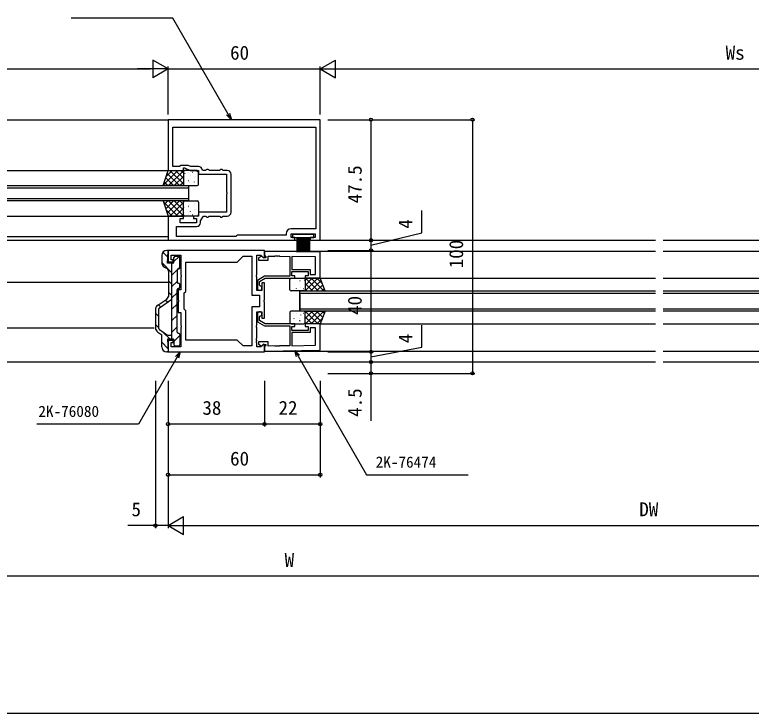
# Model space of a CAD drawing. Units: millimetres, scale not verified. Extents: x -437 to 438, y -681 to 679.
# Drawn here: x -119.7 to 170.8, y -681.2 to -405.9 of the extents above; entities that cross this region are included whole.
import ezdxf
from ezdxf.enums import TextEntityAlignment as Align

# ---------------------------------------------------------------- set-up
doc = ezdxf.new("R2010")
doc.units = ezdxf.units.MM
doc.header["$LTSCALE"] = 4
for name, color, linetype in [('0-2_YKK_11', 7, 'Continuous'), ('0-3_YKK_12', 2, 'Continuous'), ('0-4_YKK_13', 4, 'Continuous'), ('0-6_YKK_D', 6, 'Continuous'), ('0-7_YKK_ZWAK', 7, 'Continuous')]:
    doc.layers.add(name, color=color, linetype=linetype)
doc.styles.add('ＭＳ ゴシック', font='')
doc.styles.get('ＭＳ ゴシック').set_extended_font_data('MS Gothic')

msp = doc.modelspace()

# ---------------------------------------------------------------- linework, layer by layer
at = {"layer": '0-2_YKK_11'}
msp.add_line((-34.4, -483.724), (-34.4, -468.724), dxfattribs=at)
for points in [[(0.8, -447.224), (-59.2, -447.224), (-59.2, -467.224), (-53.2, -467.224), (-53.2, -466.224), (-52.7, -466.224), (-50.555, -467.224), (-47.2, -467.224), (-47.2, -468.724), (-36.2, -468.724), (-36.2, -475.766), (-36.08, -475.949), (-36.08, -476.499), (-36.2, -476.682), (-36.2, -483.724), (-47.2, -483.724), (-47.2, -485.224), (-49.2, -485.224), (-49.2, -486.224), (-48, -486.224), (-48, -487.824), (-54.4, -487.824), (-54.4, -486.224), (-53.2, -486.224), (-53.2, -485.224), (-59.2, -485.224), (-59.2, -494.724), (-9.2, -494.724), (-9.2, -493.724), (-10.7, -493.724), (-10.7, -492.224), (-1.2, -492.224), (-1.2, -493.724), (-3.2, -493.724), (-3.2, -494.724), (0.8, -494.724)], [(-31.93, -534.124), (-52.27, -534.124), (-52.27, -522.554), (-52.9, -521.924), (-52.9, -515.524), (-52.27, -514.894), (-52.27, -503.324), (-31.93, -503.324), (-29.63, -501.024), (-26.13, -501.024), (-26.13, -516.454), (-23.13, -516.454), (-23.13, -520.994), (-26.13, -520.994), (-26.13, -536.424), (-29.63, -536.424)], [(-1.13, -501.305), (-10.4, -501.143), (-10.4, -506.324), (-3.2, -506.324), (-3.2, -508.224), (-1.13, -508.224)], [(-10.4, -536.305), (-1.13, -536.144), (-1.13, -529.224), (-3.2, -529.224), (-3.2, -531.124), (-10.4, -531.124)]]:
    msp.add_lwpolyline(points, close=True, dxfattribs=at)
for points in [[(-57.4, -450.224), (-1, -450.224), (-1, -490.224), (-10.7, -490.224)], [(-47.2, -465.724), (-50.228, -465.724), (-51.3, -465.224), (-54.2, -465.224), (-54.7, -465.724), (-57.4, -465.724), (-57.4, -450.224)], [(-35.9, -467.224), (-37.5, -467.224), (-37.7, -467.024), (-37.9, -466.824), (-38.5, -466.824), (-38.7, -467.024), (-38.9, -467.224), (-43, -467.224), (-43.2, -467.024), (-43.4, -466.824), (-44, -466.824), (-44.2, -467.024), (-44.4, -467.224), (-45.425, -467.224), (-45.721, -466.974)], [(-46.5, -487.824), (-46.5, -487.081), (-45.2, -485.224), (-44.4, -485.224), (-44.2, -485.424), (-44, -485.624), (-43.4, -485.624), (-43.2, -485.424), (-43, -485.224), (-38.9, -485.224), (-38.7, -485.424), (-38.5, -485.624), (-37.9, -485.624), (-37.7, -485.424), (-37.5, -485.224), (-35.9, -485.224)], [(-12.7, -492.224), (-12.7, -492.724), (-31.9, -492.724), (-32.2, -493.024), (-32.4, -493.224), (-55.9, -493.224), (-55.9, -489.324), (-48, -489.324)], [(-21.2, -498.724), (-59.2, -498.724), (-59.2, -503.224), (-57.2, -503.224), (-57.2, -502.424), (-58, -502.424), (-58, -500.654), (-54.2, -500.654), (-54.2, -508.266), (-54.08, -508.449), (-54.08, -508.999), (-54.2, -509.182), (-54.2, -514.224), (-55.2, -514.224), (-55.2, -518.266), (-55.08, -518.449), (-55.08, -518.999), (-55.2, -519.182), (-55.2, -523.224), (-54.2, -523.224), (-54.2, -528.266), (-54.08, -528.449), (-54.08, -528.999), (-54.2, -529.182), (-54.2, -536.794), (-58, -536.794), (-58, -535.024), (-57.2, -535.024), (-57.2, -534.224), (-59.2, -534.224), (-59.2, -538.724), (-21.2, -538.724), (-21.2, -535.924), (-21.57, -535.77), (-22.594, -536.794), (-24.2, -536.794), (-24.2, -535.182), (-24.32, -534.999), (-24.32, -534.449), (-24.2, -534.266)], [(-24.2, -534.266), (-24.2, -534.182), (-24.32, -533.999), (-24.32, -533.449), (-24.2, -533.266), (-24.2, -529.182), (-24.32, -528.999), (-24.32, -528.449), (-24.2, -528.266), (-24.2, -522.924), (-22.2, -522.924), (-22.2, -525.424), (-21.2, -525.424), (-21.2, -519.182), (-21.32, -518.999), (-21.32, -518.449), (-21.2, -518.266), (-21.2, -511.524), (-22.2, -511.524), (-22.2, -514.524), (-24.2, -514.524), (-24.2, -509.182), (-24.32, -508.999), (-24.32, -508.449), (-24.2, -508.266), (-24.2, -500.654), (-22.594, -500.654), (-21.638, -501.611), (-21.2, -501.429), (-21.2, -498.724)], [(0.8, -499.408), (-21.2, -499.024), (-21.2, -500.654), (-20.9, -500.954), (-20.7, -501.154), (-20.7, -501.624), (-21.65, -501.624), (-22.15, -501.124), (-22.461, -501.124), (-23.5, -501.724), (-23.5, -502.624), (-19.7, -502.624), (-19.7, -500.981), (-17.158, -501.025), (-16.973, -500.908), (-16.423, -500.918), (-16.242, -501.041), (-16.158, -501.042), (-15.973, -500.926), (-15.423, -500.935), (-15.242, -501.058), (-11.2, -501.129), (-11.2, -508.924), (-21.163, -508.924), (-24, -510.562), (-24, -513.624)], [(-22.95, -512.737), (-23.2, -512.441), (-23.2, -511.024), (-20.948, -509.724), (-9.2, -509.724), (-9.2, -508.724), (-10.4, -508.724), (-10.4, -507.124), (-4, -507.124), (-4, -508.724), (-5.2, -508.724), (-5.2, -509.724), (0.8, -509.724), (0.8, -499.408)], [(-24, -523.824), (-24, -526.886), (-21.163, -528.524), (-11.2, -528.524), (-11.2, -536.319), (-15.242, -536.39), (-15.423, -536.513), (-15.973, -536.523), (-16.158, -536.406), (-16.242, -536.407), (-16.423, -536.53), (-16.973, -536.54), (-17.158, -536.423), (-19.7, -536.468), (-19.7, -534.824), (-23.5, -534.824), (-23.5, -535.724), (-22.461, -536.324), (-22.15, -536.324), (-21.65, -535.824), (-20.7, -535.824), (-20.7, -536.294), (-20.9, -536.494), (-21.2, -536.794), (-21.2, -538.424)], [(-21.2, -538.424), (0.8, -538.04), (0.8, -527.724), (-5.2, -527.724), (-5.2, -528.724), (-4, -528.724), (-4, -530.324), (-10.4, -530.324), (-10.4, -528.724), (-9.2, -528.724), (-9.2, -527.724), (-20.948, -527.724), (-23.2, -526.424), (-23.2, -525.007), (-22.95, -524.712)]]:
    msp.add_lwpolyline(points, dxfattribs=at)
for centre, radius, start, end in [((-47.2, -467.224), 1.5, 9.59407, 90), ((-35.9, -468.724), 1.5, 0, 90), ((-35.9, -483.724), 1.5, 270, 0), ((-48, -487.824), 1.5, 270, 0), ((-10.7, -492.224), 2, 90, 180), ((-23.1, -513.624), 0.9, 180, 80.40593), ((-23.1, -523.824), 0.9, 279.59407, 180)]:
    msp.add_arc(centre, radius, start, end, dxfattribs=at)
at = {"layer": '0-3_YKK_12'}
for p, q in [((-203.95, -447.224), (-59.2, -447.224)), ((-203.95, -467.224), (-59.2, -467.224)), ((-203.95, -473.224), (-51.2, -473.224)), ((-51.2, -473.224), (-51.2, -479.224)), ((-51.2, -474.224), (-203.95, -474.224)), ((-203.95, -478.224), (-51.2, -478.224)), ((-51.2, -479.224), (-203.95, -479.224)), ((-203.95, -485.224), (-59.2, -485.224)), ((-203.95, -493.224), (-59.2, -493.224)), ((-203.95, -494.724), (133.05, -494.724)), ((136.05, -494.724), (333.3, -494.724)), ((-21.2, -499.024), (133.05, -499.024)), ((136.05, -499.024), (290.3, -499.024)), ((-203.95, -511.224), (-59.199, -511.224)), ((0.8, -509.724), (133.05, -509.724)), ((136.05, -509.724), (268.3, -509.724)), ((-7.204, -514.724), (133.05, -514.724)), ((133.05, -515.724), (-7.204, -515.724)), ((-7.204, -522.519), (-7.204, -516.119)), ((-7.203, -516.119), (-7.203, -522.519)), ((-7.2, -522.724), (-7.2, -514.724)), ((136.05, -514.724), (276.3, -514.724)), ((276.3, -515.724), (136.05, -515.724)), ((-7.204, -521.724), (133.05, -521.724)), ((133.05, -522.724), (-7.204, -522.724)), ((136.05, -521.724), (276.3, -521.724)), ((276.3, -522.724), (136.05, -522.724)), ((0.8, -527.724), (133.05, -527.724)), ((136.05, -527.724), (268.3, -527.724)), ((-203.95, -529.224), (-64.699, -529.224)), ((-21.2, -538.424), (133.05, -538.424)), ((136.05, -538.424), (290.3, -538.424)), ((-203.95, -542.724), (133.05, -542.724)), ((136.05, -542.724), (333.3, -542.724))]:
    msp.add_line(p, q, dxfattribs=at)
at = {"layer": '0-4_YKK_13'}
for p, q in [((-61.127, -473.004), (-55.347, -467.224)), ((-60.004, -469.636), (-57.592, -467.224)), ((-59.102, -473.224), (-53.2, -467.322)), ((-58.535, -467.224), (-53.2, -472.558)), ((-56.29, -467.224), (-53.2, -470.313)), ((-54.045, -467.224), (-53.2, -468.068)), ((-47.7, -467.224), (-52.7, -467.224)), ((-47.764, -467.668), (-47.74, -467.712)), ((-60.157, -470.093), (-57.025, -473.224)), ((-59.595, -468.409), (-54.78, -473.224)), ((-56.857, -473.224), (-53.2, -469.567)), ((-53.2, -467.724), (-53.2, -472.724)), ((-53.106, -469.851), (-53.098, -469.858)), ((-53.012, -470.535), (-52.988, -470.579)), ((-52.58, -468.459), (-52.556, -468.503)), ((-51.123, -468.032), (-51.116, -468.039)), ((-50.388, -469.102), (-50.364, -469.146)), ((-49.709, -467.86), (-49.62, -467.907)), ((-48.918, -470.007), (-48.911, -470.014)), ((-48.498, -469.693), (-48.474, -469.737)), ((-47.2, -472.724), (-47.2, -467.724)), ((-60.718, -471.776), (-59.27, -473.224)), ((-54.612, -473.224), (-53.2, -471.812)), ((-52.7, -473.224), (-47.7, -473.224)), ((-51.555, -473.203), (-51.543, -473.224)), ((-51.233, -470.75), (-51.145, -470.796)), ((-51.122, -471.127), (-51.098, -471.17)), ((-50.938, -471.793), (-50.931, -471.8)), ((-48.931, -471.77), (-48.907, -471.813)), ((-60.718, -480.672), (-59.27, -479.224)), ((-60.157, -482.356), (-57.025, -479.224)), ((-59.595, -484.04), (-54.78, -479.224)), ((-59.102, -479.224), (-53.2, -485.126)), ((-56.857, -479.224), (-53.2, -482.881)), ((-54.612, -479.224), (-53.2, -480.636)), ((-52.7, -479.224), (-47.7, -479.224)), ((-51.555, -479.245), (-51.543, -479.224)), ((-61.127, -479.444), (-55.347, -485.224)), ((-58.535, -485.224), (-53.2, -479.89)), ((-56.29, -485.224), (-53.2, -482.135)), ((-53.2, -484.724), (-53.2, -479.724)), ((-53.012, -481.913), (-52.988, -481.869)), ((-51.233, -481.699), (-51.145, -481.652)), ((-51.122, -481.322), (-51.098, -481.278)), ((-50.938, -480.655), (-50.931, -480.649)), ((-48.931, -480.679), (-48.907, -480.635)), ((-47.2, -479.724), (-47.2, -484.724)), ((-60.004, -482.812), (-57.592, -485.224)), ((-54.045, -485.224), (-53.2, -484.38)), ((-53.106, -482.597), (-53.098, -482.59)), ((-52.58, -483.99), (-52.556, -483.946)), ((-51.123, -484.416), (-51.116, -484.41)), ((-50.388, -483.347), (-50.364, -483.303)), ((-49.709, -484.588), (-49.62, -484.541)), ((-48.918, -482.441), (-48.911, -482.435)), ((-48.498, -482.755), (-48.474, -482.711)), ((-47.764, -484.78), (-47.74, -484.736)), ((-47.7, -485.224), (-52.7, -485.224)), ((-8.45, -493.695), (-8.45, -499.495)), ((-7.95, -493.695), (-7.95, -499.495)), ((-7.45, -493.695), (-7.45, -499.495)), ((-6.95, -493.695), (-6.95, -499.495)), ((-6.45, -493.695), (-6.45, -499.495)), ((-5.95, -493.695), (-5.95, -499.495)), ((-5.45, -493.695), (-5.45, -499.495)), ((-4.95, -493.695), (-4.95, -499.495)), ((-4.45, -493.695), (-4.45, -499.495)), ((-3.95, -493.695), (-3.95, -499.495)), ((-3.45, -493.695), (-3.45, -499.495)), ((-59.351, -501.393), (-61.265, -499.479)), ((-59.5, -498.724), (-59.7, -498.724)), ((-61.7, -500.724), (-61.7, -503.567)), ((-54.825, -501.107), (-56.9, -503.182)), ((-56.9, -503.424), (-56.9, -501.524)), ((-56.4, -501.024), (-55.1, -501.024)), ((-54.6, -505.524), (-54.6, -501.524)), ((-57.7, -507.534), (-61.7, -503.534)), ((-60.692, -505.303), (-59.908, -505.752)), ((-57.7, -533.724), (-57.7, -503.724)), ((-57.442, -503.724), (-57.7, -503.982)), ((-54.6, -505.372), (-55.255, -506.027)), ((-58.9, -516.268), (-58.9, -507.488)), ((-55.697, -506.469), (-57.7, -508.472)), ((-55.7, -506.524), (-55.7, -511.224)), ((-55.2, -506.024), (-55.1, -506.024)), ((-57.7, -512.024), (-58.9, -510.824)), ((-55.7, -510.963), (-57.7, -512.963)), ((-11.2, -514.224), (-11.2, -510.224)), ((-10.7, -509.724), (-5.7, -509.724)), ((-9.919, -509.724), (-9.926, -509.737)), ((-9.483, -510.007), (-9.49, -510.014)), ((-7.279, -511.127), (-7.303, -511.17)), ((-7.167, -510.75), (-7.256, -510.796)), ((-5.389, -510.535), (-5.413, -510.579)), ((-2.366, -509.724), (-5.2, -512.558)), ((-4.611, -509.724), (-5.2, -510.313)), ((-5.2, -510.224), (-5.2, -514.224)), ((-0.121, -509.724), (-5.121, -514.724)), ((-0.044, -514.724), (-5.044, -509.724)), ((1.178, -510.67), (-2.876, -514.724)), ((2.201, -514.724), (-2.799, -509.724)), ((1.702, -511.979), (-0.553, -509.724)), ((-55.2, -511.724), (-55.1, -511.724)), ((-55.1, -513.724), (-55.2, -513.724)), ((-54.6, -513.224), (-54.6, -512.224)), ((-9.928, -514.001), (-9.936, -514.008)), ((-9.47, -511.77), (-9.494, -511.813)), ((-8.736, -513.794), (-8.76, -513.838)), ((-7.463, -511.793), (-7.47, -511.8)), ((-6.846, -513.203), (-6.87, -513.247)), ((-5.741, -513.846), (-5.748, -513.852)), ((-2.289, -514.724), (-5.2, -511.812)), ((-4.534, -514.724), (-5.2, -514.058)), ((1.819, -512.274), (-0.631, -514.724)), ((2.461, -513.877), (1.614, -514.724)), ((-57.7, -516.514), (-58.9, -515.314)), ((-55.7, -515.453), (-57.7, -517.453)), ((-55.7, -530.924), (-55.7, -514.224)), ((-10.928, -514.437), (-10.952, -514.481)), ((-5.7, -514.724), (-10.7, -514.724)), ((-63.323, -520.332), (-59.776, -517.923)), ((-62.649, -521.321), (-57.7, -517.955)), ((-59.515, -519.19), (-60.375, -518.329)), ((-55.7, -519.943), (-57.7, -521.943)), ((-64.2, -521.986), (-64.2, -529.268)), ((-62.188, -521.007), (-63.049, -520.146)), ((-63, -521.983), (-63, -529.266)), ((-5.7, -522.724), (-10.7, -522.724)), ((-2.289, -522.724), (-5.2, -525.636)), ((-4.534, -522.724), (-5.2, -523.391)), ((-0.121, -527.724), (-5.121, -522.724)), ((-0.044, -522.724), (-5.044, -527.724)), ((1.178, -526.778), (-2.876, -522.724)), ((2.201, -522.724), (-2.799, -527.724)), ((1.819, -525.174), (-0.631, -522.724)), ((2.461, -523.571), (1.614, -522.724)), ((-63, -524.685), (-64.2, -523.485)), ((-55.7, -524.433), (-57.7, -526.433)), ((-11.2, -523.224), (-11.2, -527.224)), ((-10.928, -523.011), (-10.952, -522.967)), ((-9.928, -523.447), (-9.936, -523.44)), ((-9.47, -525.679), (-9.494, -525.635)), ((-8.736, -523.654), (-8.76, -523.61)), ((-7.463, -525.655), (-7.47, -525.649)), ((-6.846, -524.245), (-6.87, -524.201)), ((-5.741, -523.603), (-5.748, -523.596)), ((-5.2, -527.224), (-5.2, -523.224)), ((-2.366, -527.724), (-5.2, -524.89)), ((1.702, -525.469), (-0.553, -527.724)), ((-63, -529.175), (-64.2, -527.975)), ((-10.7, -527.724), (-5.7, -527.724)), ((-9.919, -527.724), (-9.926, -527.711)), ((-9.483, -527.441), (-9.49, -527.435)), ((-7.279, -526.322), (-7.303, -526.278)), ((-7.167, -526.699), (-7.256, -526.652)), ((-5.389, -526.913), (-5.413, -526.869)), ((-4.611, -527.724), (-5.2, -527.135)), ((-63.323, -530.923), (-61.7, -532.024)), ((-62.65, -529.927), (-59.781, -531.878)), ((-58.451, -533.724), (-61.393, -530.782)), ((-55.7, -528.923), (-57.7, -530.923)), ((-55.2, -531.424), (-55.1, -531.424)), ((-61.7, -536.724), (-61.7, -532.024)), ((-57.2, -533.724), (-59.5, -533.724)), ((-59.5, -533.724), (-59.201, -538.405)), ((-58.656, -532.224), (-57.7, -532.224)), ((-54.6, -532.313), (-56.9, -534.613)), ((-56.9, -534.024), (-56.9, -535.924)), ((-54.6, -531.924), (-54.6, -535.925)), ((-59.265, -537.4), (-61.7, -534.965)), ((-56.4, -536.424), (-55.1, -536.424)), ((-59.5, -538.724), (-59.7, -538.724))]:
    msp.add_line(p, q, dxfattribs=at)
for points in [[(-61.2, -473.224), (-59.2, -467.224), (-53.2, -467.224), (-53.2, -473.224)], [(-61.2, -479.224), (-59.2, -485.224), (-53.2, -485.224), (-53.2, -479.224)], [(-1.7, -492.495), (-10.2, -492.495), (-10.2, -493.695), (-1.7, -493.695)], [(2.8, -514.724), (0.8, -509.724), (-5.2, -509.724), (-5.2, -514.724)], [(2.8, -522.724), (0.8, -527.724), (-5.2, -527.724), (-5.2, -522.724)]]:
    msp.add_lwpolyline(points, close=True, dxfattribs=at)
msp.add_lwpolyline([(-57.2, -503.724), (-59.5, -503.724), (-59.201, -499.044)], dxfattribs=at)
for centre, radius, start, end in [((-52.7, -467.724), 0.5, 90, 180), ((-47.7, -467.724), 0.5, 0, 90), ((-52.7, -472.724), 0.5, 180, 270), ((-47.7, -472.724), 0.5, 270, 0), ((-52.7, -479.724), 0.5, 90, 180), ((-47.7, -479.724), 0.5, 0, 90), ((-52.7, -484.724), 0.5, 180, 270), ((-47.7, -484.724), 0.5, 270, 0), ((-59.7, -500.724), 2, 90, 180), ((-59.5, -499.024), 0.3, 356.34024, 90), ((-56.4, -501.524), 0.5, 90.00359, 180.00359), ((-55.1, -501.524), 0.5, 0.00359, 90.00359), ((-59.7, -503.567), 2, 180, 240.25462), ((-57.2, -503.424), 0.3, 270, 0.00359), ((-60.9, -507.488), 2, 360, 60.25462), ((-55.2, -506.524), 0.5, 90.00003, 180), ((-55.1, -505.524), 0.5, 270, 0.00359), ((-55.2, -511.224), 0.5, 180, 270.00359), ((-10.7, -510.224), 0.5, 90, 180), ((-5.7, -510.224), 0.5, 0, 90), ((-55.2, -514.224), 0.5, 90.02863, 180), ((-55.1, -512.224), 0.5, 0.00359, 90.00359), ((-55.1, -513.224), 0.5, 270.00359, 0.00359), ((-60.9, -516.268), 2, 304.18899, 360), ((-10.7, -514.224), 0.5, 180, 270), ((-5.7, -514.224), 0.5, 270, 0), ((-62.2, -521.987), 2, 124.18899, 179.99711), ((-62.2, -521.983), 0.8, 124.21613, 179.99711), ((-10.7, -523.224), 0.5, 90, 180), ((-5.7, -523.224), 0.5, 0, 90), ((-10.7, -527.224), 0.5, 180, 270), ((-5.7, -527.224), 0.5, 270, 0), ((-62.2, -529.268), 2, 179.99711, 235.83194), ((-62.2, -529.266), 0.8, 179.99711, 235.78387), ((-55.2, -530.924), 0.5, 180, 270), ((-55.1, -531.924), 0.5, 359.99641, 90), ((-58.656, -530.224), 2, 235.78387, 270), ((-57.2, -534.024), 0.3, 359.99641, 90), ((-59.7, -536.724), 2, 180, 270), ((-56.4, -535.924), 0.5, 179.99641, 269.99641), ((-55.1, -535.924), 0.5, 269.99641, 359.99641), ((-59.5, -538.424), 0.3, 270, 3.65976)]:
    msp.add_arc(centre, radius, start, end, dxfattribs=at)
at = {"layer": '0-6_YKK_D'}
for p, q in [((-59.2, -427.224), (-65.262, -423.724)), ((-65.262, -423.724), (-65.262, -430.724)), ((0.8, -427.224), (6.862, -423.724)), ((6.862, -430.724), (6.862, -423.724)), ((-59.2, -445.224), (-59.2, -426.224)), ((-59.2, -445.224), (-59.2, -426.224)), ((0.8, -445.224), (0.8, -426.224)), ((0.8, -445.224), (0.8, -426.224)), ((-344.7, -427.224), (-66.2, -427.224)), ((-59.2, -427.224), (-71.324, -427.224)), ((-59.2, -427.224), (-65.262, -430.724)), ((-59.2, -427.224), (0.8, -427.224)), ((0.8, -427.224), (6.862, -430.724)), ((0.8, -427.224), (12.924, -427.224)), ((7.8, -427.224), (326.3, -427.224)), ((3.8, -447.224), (21.8, -447.224)), ((3.8, -447.224), (61.8, -447.224)), ((20.8, -447.224), (20.8, -494.723)), ((60.8, -447.224), (60.8, -547.224)), ((20.8, -494.723), (20.8, -498.724)), ((3.8, -498.724), (21.8, -498.724)), ((20.8, -498.723), (20.8, -538.723)), ((3.8, -538.724), (21.8, -538.724)), ((20.8, -538.724), (20.8, -542.724)), ((3.8, -542.724), (21.8, -542.724)), ((3.8, -542.724), (21.8, -542.724)), ((3.8, -547.224), (61.8, -547.224)), ((3.8, -547.224), (21.8, -547.224)), ((-64.2, -550.2), (-64.2, -608.2)), ((-59.2, -550.2), (-59.2, -588.2)), ((-59.2, -550.2), (-59.2, -608.2)), ((-59.2, -550.2), (-59.2, -568.2)), ((-59.2, -550.2), (-59.2, -608.2)), ((-21.2, -550.2), (-21.2, -568.2)), ((-21.2, -550.2), (-21.2, -568.2)), ((0.8, -550.2), (0.8, -588.2)), ((0.8, -550.2), (0.8, -568.2)), ((-21.2, -567.2), (-59.2, -567.2)), ((0.8, -567.2), (-21.2, -567.2)), ((-59.2, -587.2), (0.8, -587.2)), ((-59.2, -607.2), (-53.138, -603.7)), ((-53.138, -610.7), (-53.138, -603.7)), ((-59.2, -607.2), (-53.138, -610.7)), ((-59.2, -607.2), (-47.076, -607.2)), ((-52.2, -607.2), (321.299, -607.2)), ((326.3, -627.199), (-344.7, -627.2))]:
    msp.add_line(p, q, dxfattribs=at)
for points in [[(-34.252, -447.224), (-35.527, -445.016), (-57.346, -407.224), (-97.425, -407.224)], [(-34.935, -444.674), (-34.252, -447.224), (-36.119, -445.357)], [(20.8, -496.724), (40.8, -491.796), (40.8, -483.066)], [(20.8, -540.724), (40.8, -536.954), (40.8, -528.224)], [(-54.438, -538.724), (-55.713, -540.932), (-70.879, -567.2), (-110.957, -567.2)], [(-56.305, -540.591), (-54.438, -538.724), (-55.121, -541.274)], [(-8.539, -540.765), (-9.223, -538.215), (-7.356, -540.082)], [(-9.223, -538.215), (-7.948, -540.423), (19.059, -587.2), (59.138, -587.2)], [(20.8, -542.724), (20.8, -547.224), (20.8, -565.962)], [(-59.2, -607.2), (-64.2, -607.2), (-75.096, -607.2)]]:
    msp.add_lwpolyline(points, dxfattribs=at)
for centre in [(20.8, -447.224), (60.8, -447.224), (20.8, -494.723), (20.8, -494.723), (20.8, -498.723), (20.8, -498.724), (20.8, -538.723), (20.8, -538.724), (20.8, -542.724), (20.8, -542.724), (20.8, -547.224), (60.8, -547.224), (-59.2, -567.2), (-21.2, -567.2), (-21.2, -567.2), (0.8, -567.2), (-59.2, -587.2), (0.8, -587.2), (-64.2, -607.2)]:
    msp.add_circle(centre, 0.637, dxfattribs=at)
at = {"layer": '0-7_YKK_ZWAK'}
msp.add_lwpolyline([(-436.7, -681.2), (438.3, -681.2), (438.3, 643.8)], dxfattribs=at)

# ---------------------------------------------------------------- texts
at = {"layer": '0-6_YKK_D', "style": 'ＭＳ ゴシック'}
for s, height, p in [('60', 5.499, (-34.761, -425.224)), ('Ws', 5.499, (160.701, -425.224)), ('2K-76080', 4.399, (-110.383, -565.7)), ('38', 5.499, (-45.676, -565.2)), ('22', 5.499, (-15.655, -565.2)), ('60', 5.499, (-34.761, -585.2)), ('2K-76474', 4.399, (22.666, -585.7)), ('5', 5.499, (-73.65, -605.2)), ('DW', 5.499, (126.645, -605.2)), ('W', 5.499, (-13.248, -625.2))]:
    msp.add_text(s, height=height, dxfattribs=at).set_placement(p, align=Align.BOTTOM_LEFT)
for s, p in [('47.5', (18.8, -480.178)), ('4', (38.8, -490.179)), ('100', (58.8, -505.789)), ('40', (18.8, -524.178)), ('4', (38.8, -535.337)), ('4.5', (18.8, -564.345))]:
    msp.add_text(s, height=5.499, rotation=90, dxfattribs=at).set_placement(p, align=Align.BOTTOM_LEFT)

doc.saveas('drawing.dxf')
